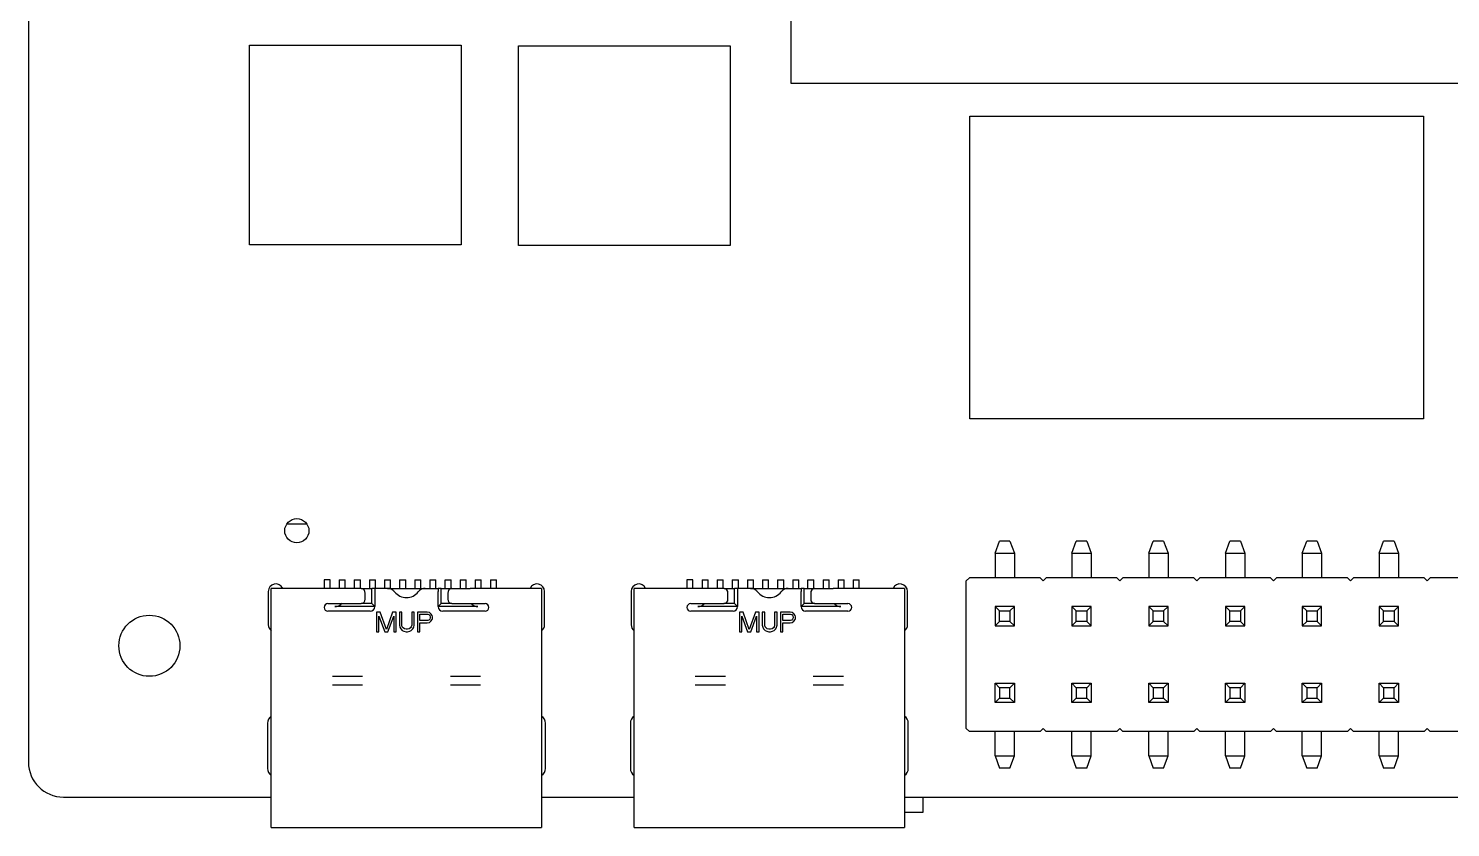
# Model space of a CAD drawing. Header units: millimetres. Extents: x 2 to 1109, y 2 to 430.
# Drawn here: x 238.48 to 285.51, y 301.05 to 327.46 of the extents above; entities that cross this region are included whole.
import ezdxf

# ---------------------------------------------------------------- set-up
doc = ezdxf.new("R2010")
doc.units = ezdxf.units.MM
doc.header["$LTSCALE"] = 0.5
doc.layers.add('几何体', color=7, linetype='Continuous')

msp = doc.modelspace()

# ---------------------------------------------------------------- linework, layer by layer
at = {"layer": '几何体'}
for p, q in [((238.484, 362.686), (238.484, 303.213)), ((263.702, 325.633), (263.702, 348.633)), ((245.796, 320.31), (245.796, 326.91)), ((245.796, 326.91), (252.796, 326.91)), ((252.796, 326.91), (252.796, 320.31)), ((254.693, 320.28), (254.693, 326.88)), ((254.693, 326.88), (261.693, 326.88)), ((261.693, 326.88), (261.693, 320.28)), ((286.702, 325.633), (263.702, 325.633)), ((269.619, 324.556), (284.619, 324.556)), ((269.619, 314.556), (269.619, 324.556)), ((284.619, 324.556), (284.619, 314.556)), ((252.796, 320.31), (245.796, 320.31)), ((261.693, 320.28), (254.693, 320.28)), ((284.619, 314.556), (269.619, 314.556)), ((247.028, 311.083), (247.69, 311.083)), ((270.448, 310.118), (270.593, 310.518)), ((270.942, 310.518), (270.593, 310.518)), ((270.942, 310.518), (271.088, 310.118)), ((272.988, 310.118), (273.133, 310.518)), ((273.482, 310.518), (273.133, 310.518)), ((273.482, 310.518), (273.628, 310.118)), ((275.528, 310.118), (275.673, 310.518)), ((276.022, 310.518), (275.673, 310.518)), ((276.022, 310.518), (276.168, 310.118)), ((278.068, 310.118), (278.213, 310.518)), ((278.562, 310.518), (278.213, 310.518)), ((278.562, 310.518), (278.708, 310.118)), ((280.608, 310.118), (280.753, 310.518)), ((281.102, 310.518), (280.753, 310.518)), ((281.102, 310.518), (281.248, 310.118)), ((283.148, 310.118), (283.293, 310.518)), ((283.642, 310.518), (283.293, 310.518)), ((283.642, 310.518), (283.788, 310.118)), ((270.448, 310.118), (271.088, 310.118)), ((270.448, 310.118), (270.448, 309.308)), ((271.088, 310.118), (271.088, 309.308)), ((272.988, 310.118), (273.628, 310.118)), ((272.988, 310.118), (272.988, 309.308)), ((273.628, 310.118), (273.628, 309.308)), ((275.528, 310.118), (276.168, 310.118)), ((275.528, 310.118), (275.528, 309.308)), ((276.168, 310.118), (276.168, 309.308)), ((278.068, 310.118), (278.708, 310.118)), ((278.068, 310.118), (278.068, 309.308)), ((278.708, 310.118), (278.708, 309.308)), ((280.608, 310.118), (281.248, 310.118)), ((280.608, 310.118), (280.608, 309.308)), ((281.248, 310.118), (281.248, 309.308)), ((283.148, 310.118), (283.788, 310.118)), ((283.148, 310.118), (283.148, 309.308)), ((283.788, 310.118), (283.788, 309.308)), ((248.459, 309.232), (248.259, 309.232)), ((248.259, 309.232), (248.259, 308.952)), ((248.459, 308.952), (248.459, 309.232)), ((248.759, 309.232), (248.959, 309.232)), ((248.759, 309.232), (248.759, 308.952)), ((248.959, 308.952), (248.959, 309.232)), ((249.259, 309.232), (249.459, 309.232)), ((249.259, 309.232), (249.259, 308.952)), ((249.459, 308.952), (249.459, 309.232)), ((249.759, 309.232), (249.959, 309.232)), ((249.759, 309.232), (249.759, 308.952)), ((249.959, 308.952), (249.959, 309.232)), ((250.259, 309.232), (250.459, 309.232)), ((250.259, 309.232), (250.259, 308.952)), ((250.459, 308.952), (250.459, 309.232)), ((250.759, 309.232), (250.959, 309.232)), ((250.759, 309.232), (250.759, 308.952)), ((250.959, 308.952), (250.959, 309.232)), ((251.259, 309.232), (251.459, 309.232)), ((251.259, 309.232), (251.259, 308.952)), ((251.459, 308.952), (251.459, 309.232)), ((251.759, 309.232), (251.959, 309.232)), ((251.759, 309.232), (251.759, 308.952)), ((251.959, 308.952), (251.959, 309.232)), ((252.259, 309.232), (252.459, 309.232)), ((252.259, 308.952), (252.259, 309.232)), ((252.459, 308.952), (252.459, 309.232)), ((252.759, 309.232), (252.959, 309.232)), ((252.759, 309.232), (252.759, 308.952)), ((252.959, 308.952), (252.959, 309.232)), ((253.259, 309.232), (253.459, 309.232)), ((253.259, 309.232), (253.259, 308.952)), ((253.459, 308.952), (253.459, 309.232)), ((253.759, 309.232), (253.959, 309.232)), ((253.759, 309.232), (253.759, 308.952)), ((253.959, 308.952), (253.959, 309.232)), ((260.459, 309.232), (260.259, 309.232)), ((260.259, 309.232), (260.259, 308.952)), ((260.459, 308.952), (260.459, 309.232)), ((260.759, 309.232), (260.959, 309.232)), ((260.759, 309.232), (260.759, 308.952)), ((260.959, 308.952), (260.959, 309.232)), ((261.259, 309.232), (261.459, 309.232)), ((261.259, 309.232), (261.259, 308.952)), ((261.459, 308.952), (261.459, 309.232)), ((261.759, 309.232), (261.959, 309.232)), ((261.759, 309.232), (261.759, 308.952)), ((261.959, 308.952), (261.959, 309.232)), ((262.259, 309.232), (262.459, 309.232)), ((262.259, 309.232), (262.259, 308.952)), ((262.459, 308.952), (262.459, 309.232)), ((262.759, 309.232), (262.959, 309.232)), ((262.759, 309.232), (262.759, 308.952)), ((262.959, 308.952), (262.959, 309.232)), ((263.259, 309.232), (263.459, 309.232)), ((263.259, 309.232), (263.259, 308.952)), ((263.459, 308.952), (263.459, 309.232)), ((263.759, 309.232), (263.959, 309.232)), ((263.759, 309.232), (263.759, 308.952)), ((263.959, 308.952), (263.959, 309.232)), ((264.259, 309.232), (264.459, 309.232)), ((264.259, 308.952), (264.259, 309.232)), ((264.459, 308.952), (264.459, 309.232)), ((264.759, 309.232), (264.959, 309.232)), ((264.759, 309.232), (264.759, 308.952)), ((264.959, 308.952), (264.959, 309.232)), ((265.259, 309.232), (265.459, 309.232)), ((265.259, 309.232), (265.259, 308.952)), ((265.459, 308.952), (265.459, 309.232)), ((265.759, 309.232), (265.959, 309.232)), ((265.759, 309.232), (265.759, 308.952)), ((265.959, 308.952), (265.959, 309.232)), ((269.598, 309.308), (269.498, 309.208)), ((269.498, 304.328), (269.498, 309.208)), ((271.938, 309.308), (269.598, 309.308)), ((272.038, 309.208), (271.938, 309.308)), ((272.138, 309.308), (272.038, 309.208)), ((274.478, 309.308), (272.138, 309.308)), ((274.578, 309.208), (274.478, 309.308)), ((274.678, 309.308), (274.578, 309.208)), ((277.018, 309.308), (274.678, 309.308)), ((277.118, 309.208), (277.018, 309.308)), ((277.218, 309.308), (277.118, 309.208)), ((279.558, 309.308), (277.218, 309.308)), ((279.658, 309.208), (279.558, 309.308)), ((279.758, 309.308), (279.658, 309.208)), ((282.098, 309.308), (279.758, 309.308)), ((282.198, 309.208), (282.098, 309.308)), ((282.298, 309.308), (282.198, 309.208)), ((284.638, 309.308), (282.298, 309.308)), ((284.738, 309.208), (284.638, 309.308)), ((284.838, 309.308), (284.738, 309.208)), ((287.178, 309.308), (284.838, 309.308)), ((246.414, 308.852), (246.414, 307.752)), ((246.514, 301.052), (246.514, 308.952)), ((247.814, 308.952), (246.514, 308.952)), ((248.629, 308.952), (247.814, 308.952)), ((248.879, 308.952), (248.629, 308.952)), ((249.485, 308.952), (248.879, 308.952)), ((249.485, 308.952), (249.834, 308.952)), ((249.615, 308.602), (249.615, 308.802)), ((249.934, 308.952), (249.834, 308.952)), ((249.834, 308.452), (249.834, 308.952)), ((250.359, 308.952), (249.934, 308.952)), ((249.934, 308.952), (249.934, 308.852)), ((249.934, 308.852), (249.934, 308.352)), ((250.359, 308.952), (251.608, 308.952)), ((251.608, 308.952), (252.034, 308.952)), ((252.034, 308.952), (252.034, 308.852)), ((252.134, 308.952), (252.034, 308.952)), ((252.034, 308.352), (252.034, 308.852)), ((252.134, 308.452), (252.134, 308.952)), ((252.134, 308.952), (252.482, 308.952)), ((252.352, 308.802), (252.352, 308.602)), ((252.482, 308.952), (253.089, 308.952)), ((253.339, 308.952), (253.089, 308.952)), ((254.154, 308.952), (253.339, 308.952)), ((255.454, 308.952), (254.154, 308.952)), ((255.454, 308.952), (255.454, 301.052)), ((255.554, 307.752), (255.554, 308.852)), ((258.414, 308.852), (258.414, 307.752)), ((258.514, 301.052), (258.514, 308.952)), ((259.814, 308.952), (258.514, 308.952)), ((260.629, 308.952), (259.814, 308.952)), ((260.879, 308.952), (260.629, 308.952)), ((261.485, 308.952), (260.879, 308.952)), ((261.485, 308.952), (261.834, 308.952)), ((261.615, 308.602), (261.615, 308.802)), ((261.934, 308.952), (261.834, 308.952)), ((261.834, 308.452), (261.834, 308.952)), ((261.934, 308.952), (261.934, 308.852)), ((262.359, 308.952), (261.934, 308.952)), ((261.934, 308.852), (261.934, 308.352)), ((262.359, 308.952), (263.608, 308.952)), ((263.608, 308.952), (264.034, 308.952)), ((264.034, 308.952), (264.034, 308.852)), ((264.134, 308.952), (264.034, 308.952)), ((264.034, 308.352), (264.034, 308.852)), ((264.134, 308.452), (264.134, 308.952)), ((264.134, 308.952), (264.482, 308.952)), ((264.352, 308.802), (264.352, 308.602)), ((264.482, 308.952), (265.089, 308.952)), ((265.339, 308.952), (265.089, 308.952)), ((266.154, 308.952), (265.339, 308.952)), ((267.454, 308.952), (266.154, 308.952)), ((267.454, 308.952), (267.454, 301.052)), ((267.554, 307.752), (267.554, 308.852)), ((248.384, 308.452), (248.629, 308.452)), ((249.784, 308.202), (248.384, 308.202)), ((249.934, 308.352), (248.619, 308.352)), ((248.629, 308.452), (248.879, 308.452)), ((248.845, 308.452), (248.819, 308.429)), ((248.879, 308.452), (249.482, 308.452)), ((249.834, 308.452), (249.482, 308.452)), ((249.934, 308.352), (249.834, 308.452)), ((249.994, 308.172), (249.994, 307.522)), ((250.116, 308.172), (249.994, 308.172)), ((250.075, 307.522), (250.075, 308.033)), ((250.075, 308.033), (250.265, 307.522)), ((250.319, 307.591), (250.116, 308.172)), ((250.522, 308.172), (250.319, 307.591)), ((250.373, 307.522), (250.563, 308.033)), ((250.644, 308.172), (250.522, 308.172)), ((250.563, 308.033), (250.563, 307.522)), ((250.644, 307.522), (250.644, 308.172)), ((250.752, 308.172), (250.752, 307.743)), ((250.833, 308.172), (250.752, 308.172)), ((250.833, 307.743), (250.833, 308.172)), ((251.24, 308.172), (251.158, 308.172)), ((251.158, 308.172), (251.158, 307.743)), ((251.24, 307.743), (251.24, 308.172)), ((251.673, 308.172), (251.348, 308.172)), ((251.348, 308.172), (251.348, 307.522)), ((251.429, 307.895), (251.429, 308.102)), ((251.429, 308.102), (251.687, 308.102)), ((251.741, 308.158), (251.673, 308.172)), ((251.687, 308.102), (251.727, 308.089)), ((251.727, 308.089), (251.754, 308.061)), ((251.795, 308.116), (251.741, 308.158)), ((251.754, 308.061), (251.768, 308.019)), ((251.835, 308.061), (251.795, 308.116)), ((251.849, 308.019), (251.835, 308.061)), ((252.034, 308.352), (252.134, 308.452)), ((253.349, 308.352), (252.034, 308.352)), ((252.486, 308.452), (252.134, 308.452)), ((253.584, 308.202), (252.184, 308.202)), ((252.486, 308.452), (253.089, 308.452)), ((253.089, 308.452), (253.339, 308.452)), ((253.123, 308.452), (253.148, 308.429)), ((253.339, 308.452), (253.584, 308.452)), ((260.384, 308.452), (260.629, 308.452)), ((261.784, 308.202), (260.384, 308.202)), ((261.934, 308.352), (260.619, 308.352)), ((260.629, 308.452), (260.879, 308.452)), ((260.845, 308.452), (260.819, 308.429)), ((260.879, 308.452), (261.482, 308.452)), ((261.834, 308.452), (261.482, 308.452)), ((261.934, 308.352), (261.834, 308.452)), ((262.116, 308.172), (261.994, 308.172)), ((261.994, 308.172), (261.994, 307.522)), ((262.075, 308.033), (262.265, 307.522)), ((262.075, 307.522), (262.075, 308.033)), ((262.319, 307.591), (262.116, 308.172)), ((262.522, 308.172), (262.319, 307.591)), ((262.373, 307.522), (262.563, 308.033)), ((262.644, 308.172), (262.522, 308.172)), ((262.563, 308.033), (262.563, 307.522)), ((262.644, 307.522), (262.644, 308.172)), ((262.752, 308.172), (262.752, 307.743)), ((262.833, 308.172), (262.752, 308.172)), ((262.833, 307.743), (262.833, 308.172)), ((263.24, 308.172), (263.158, 308.172)), ((263.158, 308.172), (263.158, 307.743)), ((263.24, 307.743), (263.24, 308.172)), ((263.673, 308.172), (263.348, 308.172)), ((263.348, 308.172), (263.348, 307.522)), ((263.429, 308.102), (263.687, 308.102)), ((263.429, 307.895), (263.429, 308.102)), ((263.741, 308.158), (263.673, 308.172)), ((263.687, 308.102), (263.727, 308.089)), ((263.727, 308.089), (263.754, 308.061)), ((263.795, 308.116), (263.741, 308.158)), ((263.754, 308.061), (263.768, 308.019)), ((263.835, 308.061), (263.795, 308.116)), ((263.849, 308.019), (263.835, 308.061)), ((264.034, 308.352), (264.134, 308.452)), ((265.349, 308.352), (264.034, 308.352)), ((264.486, 308.452), (264.134, 308.452)), ((265.584, 308.202), (264.184, 308.202)), ((264.486, 308.452), (265.089, 308.452)), ((265.089, 308.452), (265.339, 308.452)), ((265.123, 308.452), (265.148, 308.429)), ((265.339, 308.452), (265.584, 308.452)), ((270.448, 308.358), (270.593, 308.212)), ((271.088, 308.358), (270.448, 308.358)), ((270.448, 308.358), (270.448, 307.718)), ((270.593, 308.212), (270.942, 308.212)), ((270.593, 307.863), (270.593, 308.212)), ((270.942, 308.212), (271.088, 308.358)), ((270.942, 308.212), (270.942, 307.863)), ((271.088, 307.718), (271.088, 308.358)), ((272.988, 308.358), (273.133, 308.212)), ((273.628, 308.358), (272.988, 308.358)), ((272.988, 308.358), (272.988, 307.718)), ((273.133, 308.212), (273.482, 308.212)), ((273.133, 307.863), (273.133, 308.212)), ((273.482, 308.212), (273.628, 308.358)), ((273.482, 308.212), (273.482, 307.863)), ((273.628, 307.718), (273.628, 308.358)), ((275.528, 308.358), (275.673, 308.212)), ((276.168, 308.358), (275.528, 308.358)), ((275.528, 308.358), (275.528, 307.718)), ((275.673, 308.212), (276.022, 308.212)), ((275.673, 307.863), (275.673, 308.212)), ((276.022, 308.212), (276.168, 308.358)), ((276.022, 308.212), (276.022, 307.863)), ((276.168, 307.718), (276.168, 308.358)), ((278.068, 308.358), (278.213, 308.212)), ((278.068, 308.358), (278.068, 307.718)), ((278.708, 308.358), (278.068, 308.358)), ((278.213, 307.863), (278.213, 308.212)), ((278.213, 308.212), (278.562, 308.212)), ((278.562, 308.212), (278.708, 308.358)), ((278.562, 308.212), (278.562, 307.863)), ((278.708, 307.718), (278.708, 308.358)), ((280.608, 308.358), (280.753, 308.212)), ((280.608, 308.358), (280.608, 307.718)), ((281.248, 308.358), (280.608, 308.358)), ((280.753, 307.863), (280.753, 308.212)), ((280.753, 308.212), (281.102, 308.212)), ((281.102, 308.212), (281.248, 308.358)), ((281.102, 308.212), (281.102, 307.863)), ((281.248, 307.718), (281.248, 308.358)), ((283.148, 308.358), (283.293, 308.212)), ((283.788, 308.358), (283.148, 308.358)), ((283.148, 308.358), (283.148, 307.718)), ((283.293, 307.863), (283.293, 308.212)), ((283.293, 308.212), (283.642, 308.212)), ((283.642, 308.212), (283.788, 308.358)), ((283.642, 308.212), (283.642, 307.863)), ((283.788, 307.718), (283.788, 308.358)), ((250.752, 307.743), (250.766, 307.674)), ((250.766, 307.674), (250.793, 307.618)), ((250.793, 307.618), (250.847, 307.563)), ((250.847, 307.688), (250.833, 307.743)), ((250.874, 307.646), (250.847, 307.688)), ((250.847, 307.563), (250.901, 307.535)), ((250.915, 307.618), (250.874, 307.646)), ((250.969, 307.605), (250.915, 307.618)), ((251.023, 307.605), (250.969, 307.605)), ((251.077, 307.618), (251.023, 307.605)), ((251.118, 307.646), (251.077, 307.618)), ((251.091, 307.535), (251.145, 307.563)), ((251.145, 307.688), (251.118, 307.646)), ((251.158, 307.743), (251.145, 307.688)), ((251.145, 307.563), (251.199, 307.618)), ((251.199, 307.618), (251.226, 307.674)), ((251.226, 307.674), (251.24, 307.743)), ((251.687, 307.895), (251.429, 307.895)), ((251.429, 307.812), (251.673, 307.812)), ((251.429, 307.522), (251.429, 307.812)), ((251.673, 307.812), (251.741, 307.826)), ((251.727, 307.909), (251.687, 307.895)), ((251.754, 307.936), (251.727, 307.909)), ((251.741, 307.826), (251.795, 307.867)), ((251.768, 307.978), (251.754, 307.936)), ((251.768, 308.019), (251.768, 307.978)), ((251.795, 307.867), (251.835, 307.923)), ((251.835, 307.923), (251.849, 307.964)), ((251.849, 307.964), (251.849, 308.019)), ((262.752, 307.743), (262.766, 307.674)), ((262.766, 307.674), (262.793, 307.618)), ((262.793, 307.618), (262.847, 307.563)), ((262.847, 307.688), (262.833, 307.743)), ((262.874, 307.646), (262.847, 307.688)), ((262.847, 307.563), (262.901, 307.535)), ((262.915, 307.618), (262.874, 307.646)), ((262.969, 307.605), (262.915, 307.618)), ((263.023, 307.605), (262.969, 307.605)), ((263.077, 307.618), (263.023, 307.605)), ((263.118, 307.646), (263.077, 307.618)), ((263.091, 307.535), (263.145, 307.563)), ((263.145, 307.688), (263.118, 307.646)), ((263.158, 307.743), (263.145, 307.688)), ((263.145, 307.563), (263.199, 307.618)), ((263.199, 307.618), (263.226, 307.674)), ((263.226, 307.674), (263.24, 307.743)), ((263.687, 307.895), (263.429, 307.895)), ((263.429, 307.522), (263.429, 307.812)), ((263.429, 307.812), (263.673, 307.812)), ((263.673, 307.812), (263.741, 307.826)), ((263.727, 307.909), (263.687, 307.895)), ((263.754, 307.936), (263.727, 307.909)), ((263.741, 307.826), (263.795, 307.867)), ((263.768, 307.978), (263.754, 307.936)), ((263.768, 308.019), (263.768, 307.978)), ((263.795, 307.867), (263.835, 307.923)), ((263.835, 307.923), (263.849, 307.964)), ((263.849, 307.964), (263.849, 308.019)), ((270.448, 307.718), (270.593, 307.863)), ((270.448, 307.718), (271.088, 307.718)), ((270.942, 307.863), (270.593, 307.863)), ((270.942, 307.863), (271.088, 307.718)), ((272.988, 307.718), (273.133, 307.863)), ((272.988, 307.718), (273.628, 307.718)), ((273.482, 307.863), (273.133, 307.863)), ((273.482, 307.863), (273.628, 307.718)), ((275.528, 307.718), (275.673, 307.863)), ((275.528, 307.718), (276.168, 307.718)), ((276.022, 307.863), (275.673, 307.863)), ((276.022, 307.863), (276.168, 307.718)), ((278.068, 307.718), (278.213, 307.863)), ((278.068, 307.718), (278.708, 307.718)), ((278.562, 307.863), (278.213, 307.863)), ((278.562, 307.863), (278.708, 307.718)), ((280.608, 307.718), (280.753, 307.863)), ((280.608, 307.718), (281.248, 307.718)), ((281.102, 307.863), (280.753, 307.863)), ((281.102, 307.863), (281.248, 307.718)), ((283.148, 307.718), (283.293, 307.863)), ((283.148, 307.718), (283.788, 307.718)), ((283.642, 307.863), (283.293, 307.863)), ((283.642, 307.863), (283.788, 307.718)), ((249.994, 307.522), (250.075, 307.522)), ((250.265, 307.522), (250.373, 307.522)), ((250.563, 307.522), (250.644, 307.522)), ((250.901, 307.535), (250.969, 307.522)), ((250.969, 307.522), (251.023, 307.522)), ((251.023, 307.522), (251.091, 307.535)), ((251.348, 307.522), (251.429, 307.522)), ((261.994, 307.522), (262.075, 307.522)), ((262.265, 307.522), (262.373, 307.522)), ((262.563, 307.522), (262.644, 307.522)), ((262.901, 307.535), (262.969, 307.522)), ((262.969, 307.522), (263.023, 307.522)), ((263.023, 307.522), (263.091, 307.535)), ((263.348, 307.522), (263.429, 307.522)), ((248.536, 306.052), (249.532, 306.052)), ((249.532, 305.752), (248.536, 305.752)), ((252.436, 306.052), (253.432, 306.052)), ((253.432, 305.752), (252.436, 305.752)), ((260.536, 306.052), (261.532, 306.052)), ((261.532, 305.752), (260.536, 305.752)), ((264.436, 306.052), (265.432, 306.052)), ((265.432, 305.752), (264.436, 305.752)), ((270.448, 305.818), (270.593, 305.672)), ((270.448, 305.818), (271.088, 305.818)), ((270.448, 305.178), (270.448, 305.818)), ((270.942, 305.672), (271.088, 305.818)), ((271.088, 305.818), (271.088, 305.178)), ((272.988, 305.818), (273.133, 305.672)), ((272.988, 305.818), (273.628, 305.818)), ((272.988, 305.178), (272.988, 305.818)), ((273.482, 305.672), (273.628, 305.818)), ((273.628, 305.818), (273.628, 305.178)), ((275.528, 305.818), (275.673, 305.672)), ((275.528, 305.818), (276.168, 305.818)), ((275.528, 305.178), (275.528, 305.818)), ((276.022, 305.672), (276.168, 305.818)), ((276.168, 305.818), (276.168, 305.178)), ((278.068, 305.818), (278.213, 305.672)), ((278.068, 305.818), (278.708, 305.818)), ((278.068, 305.178), (278.068, 305.818)), ((278.562, 305.672), (278.708, 305.818)), ((278.708, 305.818), (278.708, 305.178)), ((280.608, 305.818), (280.753, 305.672)), ((280.608, 305.818), (281.248, 305.818)), ((280.608, 305.178), (280.608, 305.818)), ((281.102, 305.672), (281.248, 305.818)), ((281.248, 305.818), (281.248, 305.178)), ((283.148, 305.178), (283.148, 305.818)), ((283.148, 305.818), (283.293, 305.672)), ((283.148, 305.818), (283.788, 305.818)), ((283.642, 305.672), (283.788, 305.818)), ((283.788, 305.818), (283.788, 305.178)), ((270.448, 305.178), (270.593, 305.323)), ((270.593, 305.672), (270.593, 305.323)), ((270.942, 305.672), (270.593, 305.672)), ((270.593, 305.323), (270.942, 305.323)), ((270.942, 305.323), (270.942, 305.672)), ((270.942, 305.323), (271.088, 305.178)), ((272.988, 305.178), (273.133, 305.323)), ((273.482, 305.672), (273.133, 305.672)), ((273.133, 305.672), (273.133, 305.323)), ((273.133, 305.323), (273.482, 305.323)), ((273.482, 305.323), (273.482, 305.672)), ((273.482, 305.323), (273.628, 305.178)), ((275.528, 305.178), (275.673, 305.323)), ((276.022, 305.672), (275.673, 305.672)), ((275.673, 305.672), (275.673, 305.323)), ((275.673, 305.323), (276.022, 305.323)), ((276.022, 305.323), (276.022, 305.672)), ((276.022, 305.323), (276.168, 305.178)), ((278.068, 305.178), (278.213, 305.323)), ((278.562, 305.672), (278.213, 305.672)), ((278.213, 305.672), (278.213, 305.323)), ((278.213, 305.323), (278.562, 305.323)), ((278.562, 305.323), (278.562, 305.672)), ((278.562, 305.323), (278.708, 305.178)), ((280.608, 305.178), (280.753, 305.323)), ((280.753, 305.672), (280.753, 305.323)), ((281.102, 305.672), (280.753, 305.672)), ((280.753, 305.323), (281.102, 305.323)), ((281.102, 305.323), (281.102, 305.672)), ((281.102, 305.323), (281.248, 305.178)), ((283.148, 305.178), (283.293, 305.323)), ((283.293, 305.672), (283.293, 305.323)), ((283.642, 305.672), (283.293, 305.672)), ((283.293, 305.323), (283.642, 305.323)), ((283.642, 305.323), (283.642, 305.672)), ((283.642, 305.323), (283.788, 305.178)), ((271.088, 305.178), (270.448, 305.178)), ((273.628, 305.178), (272.988, 305.178)), ((276.168, 305.178), (275.528, 305.178)), ((278.708, 305.178), (278.068, 305.178)), ((281.248, 305.178), (280.608, 305.178)), ((283.788, 305.178), (283.148, 305.178)), ((246.389, 304.502), (246.389, 303.002)), ((255.579, 303.002), (255.579, 304.502)), ((258.389, 304.502), (258.389, 303.002)), ((267.579, 303.002), (267.579, 304.502)), ((269.498, 304.328), (269.598, 304.228)), ((271.938, 304.228), (272.038, 304.328)), ((272.038, 304.328), (272.138, 304.228)), ((274.478, 304.228), (274.578, 304.328)), ((274.578, 304.328), (274.678, 304.228)), ((277.018, 304.228), (277.118, 304.328)), ((277.118, 304.328), (277.218, 304.228)), ((279.558, 304.228), (279.658, 304.328)), ((279.658, 304.328), (279.758, 304.228)), ((282.098, 304.228), (282.198, 304.328)), ((282.198, 304.328), (282.298, 304.228)), ((284.638, 304.228), (284.738, 304.328)), ((284.738, 304.328), (284.838, 304.228)), ((271.938, 304.228), (269.598, 304.228)), ((270.448, 303.418), (270.448, 304.228)), ((271.088, 303.418), (271.088, 304.228)), ((274.478, 304.228), (272.138, 304.228)), ((272.988, 303.418), (272.988, 304.228)), ((273.628, 303.418), (273.628, 304.228)), ((277.018, 304.228), (274.678, 304.228)), ((275.528, 303.418), (275.528, 304.228)), ((276.168, 303.418), (276.168, 304.228)), ((279.558, 304.228), (277.218, 304.228)), ((278.068, 303.418), (278.068, 304.228)), ((278.708, 303.418), (278.708, 304.228)), ((282.098, 304.228), (279.758, 304.228)), ((280.608, 303.418), (280.608, 304.228)), ((281.248, 303.418), (281.248, 304.228)), ((284.638, 304.228), (282.298, 304.228)), ((283.148, 303.418), (283.148, 304.228)), ((283.788, 303.418), (283.788, 304.228)), ((287.178, 304.228), (284.838, 304.228)), ((270.448, 303.418), (271.088, 303.418)), ((270.448, 303.418), (270.593, 303.018)), ((270.942, 303.018), (271.088, 303.418)), ((272.988, 303.418), (273.628, 303.418)), ((272.988, 303.418), (273.133, 303.018)), ((273.482, 303.018), (273.628, 303.418)), ((275.528, 303.418), (276.168, 303.418)), ((275.528, 303.418), (275.673, 303.018)), ((276.022, 303.018), (276.168, 303.418)), ((278.068, 303.418), (278.708, 303.418)), ((278.068, 303.418), (278.213, 303.018)), ((278.562, 303.018), (278.708, 303.418)), ((280.608, 303.418), (280.753, 303.018)), ((280.608, 303.418), (281.248, 303.418)), ((281.102, 303.018), (281.248, 303.418)), ((283.148, 303.418), (283.788, 303.418)), ((283.148, 303.418), (283.293, 303.018)), ((283.642, 303.018), (283.788, 303.418)), ((270.942, 303.018), (270.593, 303.018)), ((273.482, 303.018), (273.133, 303.018)), ((276.022, 303.018), (275.673, 303.018)), ((278.562, 303.018), (278.213, 303.018)), ((281.102, 303.018), (280.753, 303.018)), ((283.642, 303.018), (283.293, 303.018)), ((239.639, 302.058), (246.514, 302.058)), ((255.454, 302.058), (258.514, 302.058)), ((267.454, 302.058), (325.416, 302.058)), ((268.074, 301.555), (268.074, 302.058)), ((267.454, 301.555), (268.074, 301.555)), ((246.514, 301.052), (247.814, 301.052)), ((247.814, 301.052), (254.154, 301.052)), ((254.154, 301.052), (255.454, 301.052)), ((258.514, 301.052), (259.814, 301.052)), ((259.814, 301.052), (266.154, 301.052)), ((266.154, 301.052), (267.454, 301.052))]:
    msp.add_line(p, q, dxfattribs=at)
for centre, radius in [((247.359, 310.858), 0.4), ((242.484, 307.058), 1.01)]:
    msp.add_circle(centre, radius, dxfattribs=at)
for centre, radius, start, end in [((246.664, 308.852), 0.25, 23.5781, 180), ((255.304, 308.852), 0.25, 0, 156.4219), ((258.664, 308.852), 0.25, 23.5781, 180), ((267.304, 308.852), 0.25, 0, 156.4219), ((249.474, 308.811), 0.141, 356.1887, 85.5981), ((249.474, 308.592), 0.141, 274.4019, 3.8113), ((250.359, 308.652), 0.3, 41.8103, 90), ((250.359, 308.652), 0.3, 38.6822, 41.8103), ((250.984, 309.152), 0.5, 218.6822, 321.3178), ((251.608, 308.652), 0.3, 138.1897, 141.3178), ((251.608, 308.652), 0.3, 90, 138.1897), ((252.493, 308.811), 0.141, 94.4019, 183.8113), ((252.493, 308.592), 0.141, 176.1887, 265.5981), ((261.474, 308.811), 0.141, 356.1887, 85.5981), ((261.474, 308.592), 0.141, 274.4019, 3.8113), ((262.359, 308.652), 0.3, 41.8103, 90), ((262.359, 308.652), 0.3, 38.6822, 41.8103), ((262.984, 309.152), 0.5, 218.6822, 321.3178), ((263.608, 308.652), 0.3, 138.1897, 141.3178), ((263.608, 308.652), 0.3, 90, 138.1897), ((264.493, 308.811), 0.141, 94.4019, 183.8113), ((264.493, 308.592), 0.141, 176.1887, 265.5981), ((248.384, 308.327), 0.125, 90, 270), ((248.618, 308.654), 0.303, 270.2072, 311.78), ((249.784, 308.352), 0.15, 270, 0), ((252.184, 308.352), 0.15, 180, 270), ((253.35, 308.654), 0.303, 228.22, 269.7928), ((253.584, 308.327), 0.125, 270, 90), ((260.384, 308.327), 0.125, 90, 270), ((260.618, 308.654), 0.303, 270.2072, 311.78), ((261.784, 308.352), 0.15, 270, 0), ((264.184, 308.352), 0.15, 180, 270), ((265.35, 308.654), 0.303, 228.22, 269.7928), ((265.584, 308.327), 0.125, 270, 90), ((246.664, 307.752), 0.25, 180, 233.13), ((255.304, 307.752), 0.25, 306.87, 0), ((258.664, 307.752), 0.25, 180, 233.13), ((267.304, 307.752), 0.25, 306.87, 0), ((246.664, 304.502), 0.275, 123.0557, 180), ((255.304, 304.502), 0.275, 0, 56.9443), ((258.664, 304.502), 0.275, 123.0557, 180), ((267.304, 304.502), 0.275, 0, 56.9443), ((239.639, 303.213), 1.155, 180, 270), ((246.664, 303.002), 0.275, 180, 236.9443), ((255.304, 303.002), 0.275, 303.0557, 0), ((258.664, 303.002), 0.275, 180, 236.9443), ((267.304, 303.002), 0.275, 303.0557, 0)]:
    msp.add_arc(centre, radius, start, end, dxfattribs=at)

doc.saveas('drawing.dxf')
